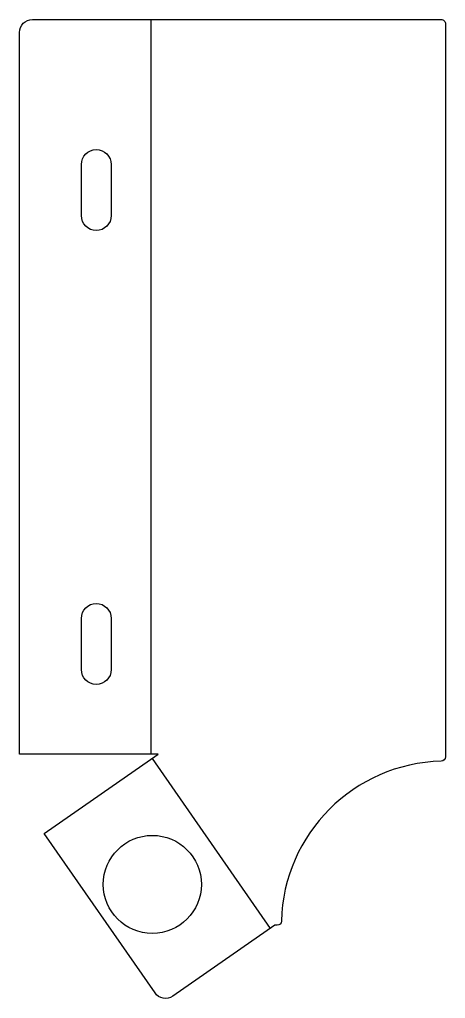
# Model space of a CAD drawing. Extents: x -100 to 0, y -57 to 172.
import ezdxf

# ---------------------------------------------------------------- set-up
doc = ezdxf.new("R2010")
doc.units = 0

msp = doc.modelspace()

# ---------------------------------------------------------------- linework, layer by layer
at = {"layer": '1'}
for points in [[(0, 171.5), (0, -0.51, -0.406817), (-0.97, -1.51, 0.399459), (-38.49, -39.03, -0.406817), (-39.49, -40), (-40, -40), (-63.98, -56.63, -0.414214), (-68.15, -55.88), (-94.13, -18.44), (-67.38, 0.12), (-99.93, 0.12), (-99.93, 169.5, -0.414214), (-96.93, 172.5), (-1, 172.5, -0.414214)], [(-78.43, 138.5), (-78.43, 126.5, -1), (-85.43, 126.5), (-85.43, 138.5, -1)], [(-78.43, 32), (-78.43, 20, -1), (-85.43, 20), (-85.43, 32, -1)]]:
    msp.add_lwpolyline(points, format="xyb", close=True, dxfattribs=at)
msp.add_circle((-68.78, -30.41), 11.5, dxfattribs=at)
at = {"layer": '2'}
for p, q in [((-69.09, 0.12), (-69.09, 172.5)), ((-68.79, -0.86), (-41.1, -40.76))]:
    msp.add_line(p, q, dxfattribs=at)

doc.saveas('drawing.dxf')
